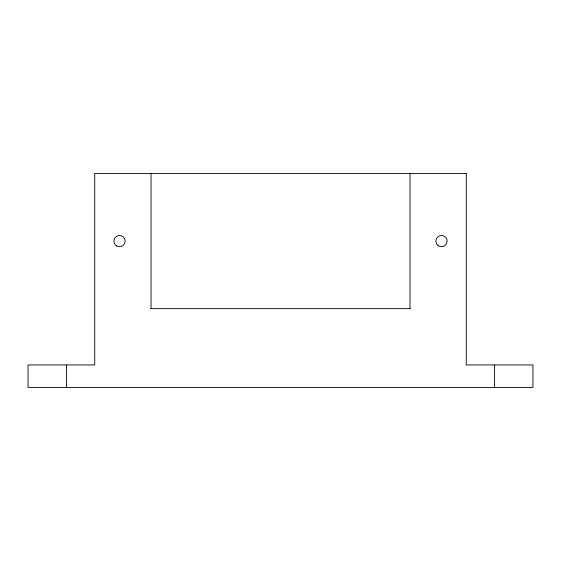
<?xml version="1.0" encoding="UTF-8"?>
<svg xmlns="http://www.w3.org/2000/svg" width="561" height="561" viewBox="0 0 561 561"><rect width="100%" height="100%" fill="white"/><g stroke="black" fill="none" stroke-linecap="round" stroke-linejoin="round"><path stroke-width="0.84" d="M150.818 308.648L410.21 308.648M494.437 364.945L494.437 387.462M409.993 173.538L409.993 308.648M151.028 173.538L151.028 308.648M66.584 364.945L66.584 387.462M466.289 173.538L94.732 173.538L94.732 364.945L28.05 364.945L28.05 387.462L532.95 387.462L532.95 364.945L466.289 364.945L466.289 173.538M116.688 245.97A5.631 5.631 0 0 0 125.138 241.09A5.631 5.631 0 0 0 116.688 236.216A5.631 5.631 0 0 0 116.688 245.97M437.938 245.438A5.631 5.631 0 0 0 447.075 242.022A5.631 5.631 0 0 0 439.551 235.816A5.631 5.631 0 0 0 437.938 245.438"/></g></svg>
